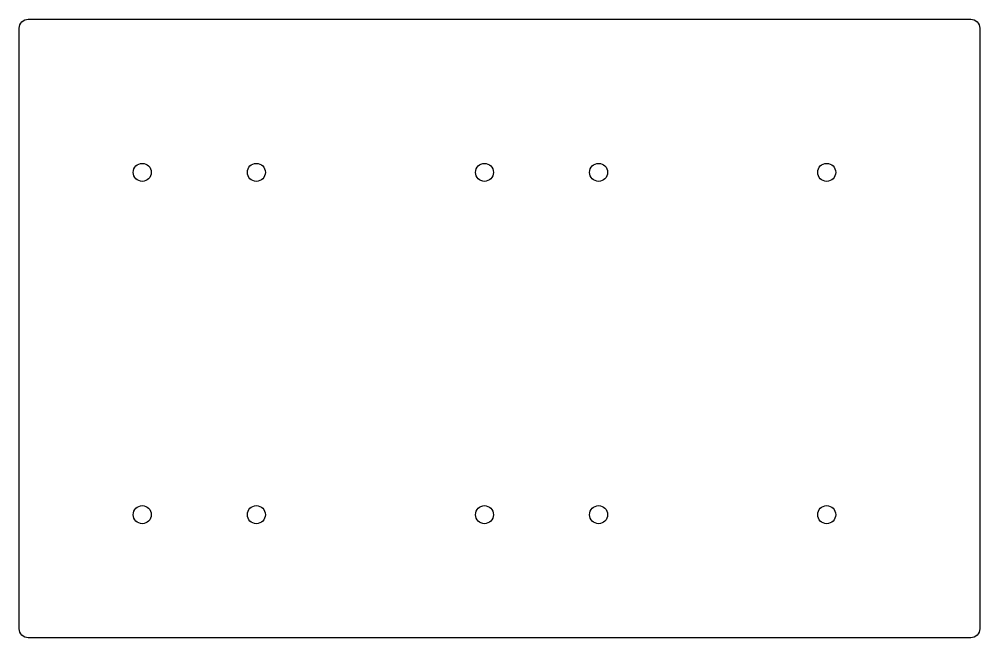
# Model space of a CAD drawing. Header units: millimetres. Extents: x 0 to 160, y 0 to 103.
import ezdxf

# ---------------------------------------------------------------- set-up
doc = ezdxf.new("R2010")
doc.units = ezdxf.units.MM
doc.layers.get('0').update_dxf_attribs({"linetype": 'CONTINUOUS'})

msp = doc.modelspace()

# ---------------------------------------------------------------- linework, layer by layer
msp.add_lwpolyline([(0, 101.5, -0.414214), (1.5, 103), (158.5, 103, -0.414214), (160, 101.5), (160, 1.5, -0.414214), (158.5, 0), (1.5, 0, -0.414214), (0, 1.5)], format="xyb", close=True)
for centre in [(20.5, 77.5), (39.5, 77.5), (77.5, 77.5), (96.5, 77.5), (134.5, 77.5), (20.5, 20.5), (39.5, 20.5), (77.5, 20.5), (96.5, 20.5), (134.5, 20.5)]:
    msp.add_circle(centre, 1.5)

doc.saveas('drawing.dxf')
